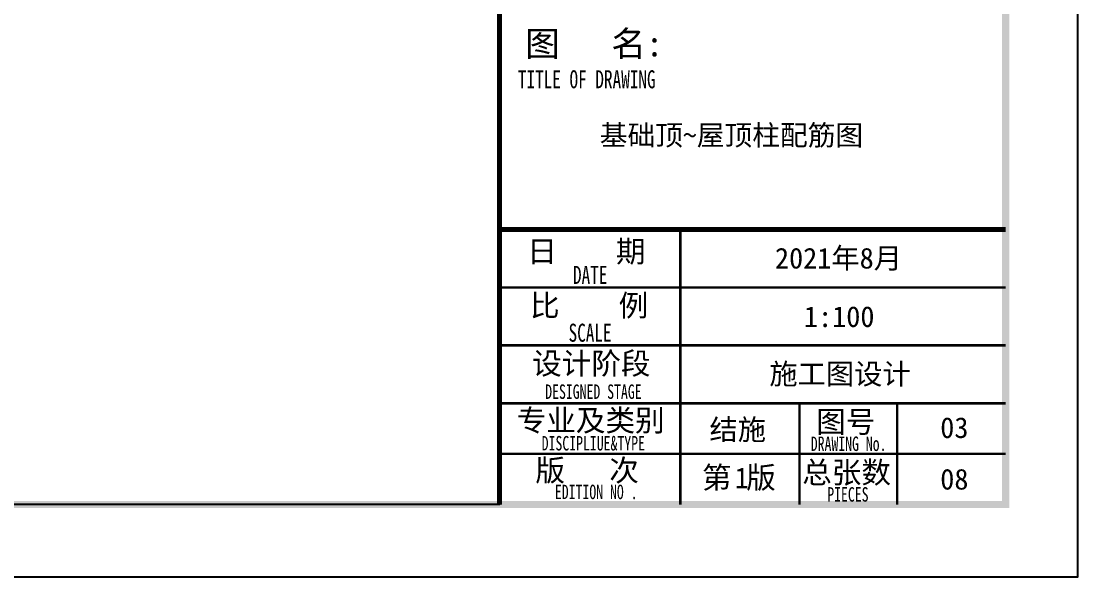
# Model space of a CAD drawing. Extents: x 169490 to 7584583, y -2399407 to 1374371.
# Drawn here: x 2697083 to 2711699, y 813191 to 820873 of the extents above; entities that cross this region are included whole.
import ezdxf

# ---------------------------------------------------------------- set-up
doc = ezdxf.new("R2010")
doc.units = 0
doc.header["$LTSCALE"] = 100
for name, color, linetype in [('dsptext_col', 2, 'CONTINUOUS'), ('图框', 140, 'CONTINUOUS'), ('图签文字', 147, 'CONTINUOUS'), ('折板线', 127, 'CONTINUOUS')]:
    doc.layers.add(name, color=color, linetype=linetype)
doc.layers.add('可改文字', color=6, linetype='CONTINUOUS', lineweight=18)
doc.layers.add('图签', color=147, linetype='CONTINUOUS', lineweight=18)
doc.styles.add('宋体', font='')
doc.styles.add('建筑图签-1', font='simhei.ttf', dxfattribs={"width": 0.7})
doc.styles.get('宋体').set_extended_font_data('SimSun')

# ---------------------------------------------------------------- blocks, each defined once
blk = doc.blocks.new('2q3q2342q35q2343r5q23rwetr')
at = {"layer": '图框'}
for points, const_width in [([(3527618, 3121310), (3527618, 3161310)], 70), ([(3527618, 3125110), (3534618, 3125110)], 70), ([(3530118, 3122710), (3530118, 3125110)], 35), ([(3527618, 3124310), (3534618, 3124310)], 35), ([(3527618, 3123510), (3534618, 3123510)], 35), ([(3527618, 3122710), (3534618, 3122710)], 35), ([(3527618, 3122710), (3534118, 3122710)], 35), ([(3530118, 3121310), (3530118, 3122710)], 35), ([(3531768, 3121310), (3531768, 3122710)], 35), ([(3531768, 3121310), (3531768, 3122710)], 35), ([(3531768, 3121310), (3531768, 3122710)], 35), ([(3533118, 3121310), (3533118, 3122710)], 35), ([(3527618, 3122010), (3531768, 3122010)], 35), ([(3531768, 3122010), (3534618, 3122010)], 35)]:
    blk.add_lwpolyline(points, dxfattribs=dict(at, const_width=const_width))
at = {"layer": '图签', "color": 154, "style": '宋体'}
for s, p in [('2021年8月', (3531428, 3124572)), ('施工图设计', (3531350, 3122972)), ('结施', (3530522, 3122203))]:
    blk.add_text(s, height=286.7, dxfattribs=at).set_placement(p)
at = {"layer": '图签', "color": 1, "style": '宋体'}
for s, height, p in [('1:100', 286.7, (3531829, 3123764)), ('1', 287, (3530871, 3121535))]:
    blk.add_text(s, height=height, dxfattribs=at).set_placement(p)
at = {"layer": '图签文字', "color": 7, "style": '建筑图签-1'}
for s, height, p in [('图   名:', 350, (3527973, 3127505)), ('日    期', 300, (3528002, 3124659)), ('比    例', 300, (3528040, 3123912)), ('设计阶段', 300, (3528070, 3123110)), ('专业及类别', 300, (3527856, 3122323)), ('图号', 300, (3531999, 3122304)), ('版   次 ', 300, (3528114, 3121633)), ('第 版', 300, (3530418, 3121533)), ('总张数', 300, (3531805, 3121604))]:
    blk.add_text(s, height=height, dxfattribs=at).set_placement(p)
at = {"layer": '图签文字', "style": '建筑图签-1', "width": 0.7}
for s, height, p in [('TITLE OF DRAWING', 250, (3527872, 3127063)), ('DATE', 250, (3528634, 3124359)), ('SCALE', 250, (3528573, 3123560)), ('DESIGNED STAGE', 200, (3528250, 3122770)), ('DISCIPLIUE&TYPE', 200, (3528201, 3122057)), ('DRAWING No.', 200, (3531923, 3122050)), ('EDITION NO .', 200, (3528384, 3121384)), ('PIECES', 200, (3532151, 3121350))]:
    blk.add_text(s, height=height, dxfattribs=at).set_placement(p)

msp = doc.modelspace()

# ---------------------------------------------------------------- linework, layer by layer
at = {"layer": 'dsptext_col', "ltscale": 10}
msp.add_lwpolyline([(2639899.2, 854191.4), (2703699.2, 854191.4), (2703699.2, 814191.4), (2639899.2, 814191.4)], close=True, dxfattribs=at)
at = {"layer": '图框'}
msp.add_lwpolyline([(2637399.2, 813191.4), (2711699.2, 813191.4), (2711699.2, 855191.4), (2637399.2, 855191.4)], close=True, dxfattribs=at)
at = {"layer": '图框', "const_width": 100}
msp.add_lwpolyline([(2639899.2, 814191.4), (2710699.2, 814191.4), (2710699.2, 854191.4), (2639899.2, 854191.4)], close=True, dxfattribs=at)

# ---------------------------------------------------------------- block references
at = {"layer": '折板线'}
msp.add_blockref('2q3q2342q35q2343r5q23rwetr', (-823918.4, -2307118.7), dxfattribs=at)

# ---------------------------------------------------------------- texts
at = {"layer": '可改文字', "color": 3, "style": '宋体'}
msp.add_text('基础顶~屋顶柱配筋图', height=281.28, dxfattribs=at).set_placement((2705085.6, 819156))
at = {"layer": '图签', "color": 3, "style": '宋体'}
for s, p in [('03', (2709795.8, 815110.5)), ('08', (2709795.8, 814398.2))]:
    msp.add_text(s, height=286.68, dxfattribs=at).set_placement(p)

doc.saveas('drawing.dxf')
